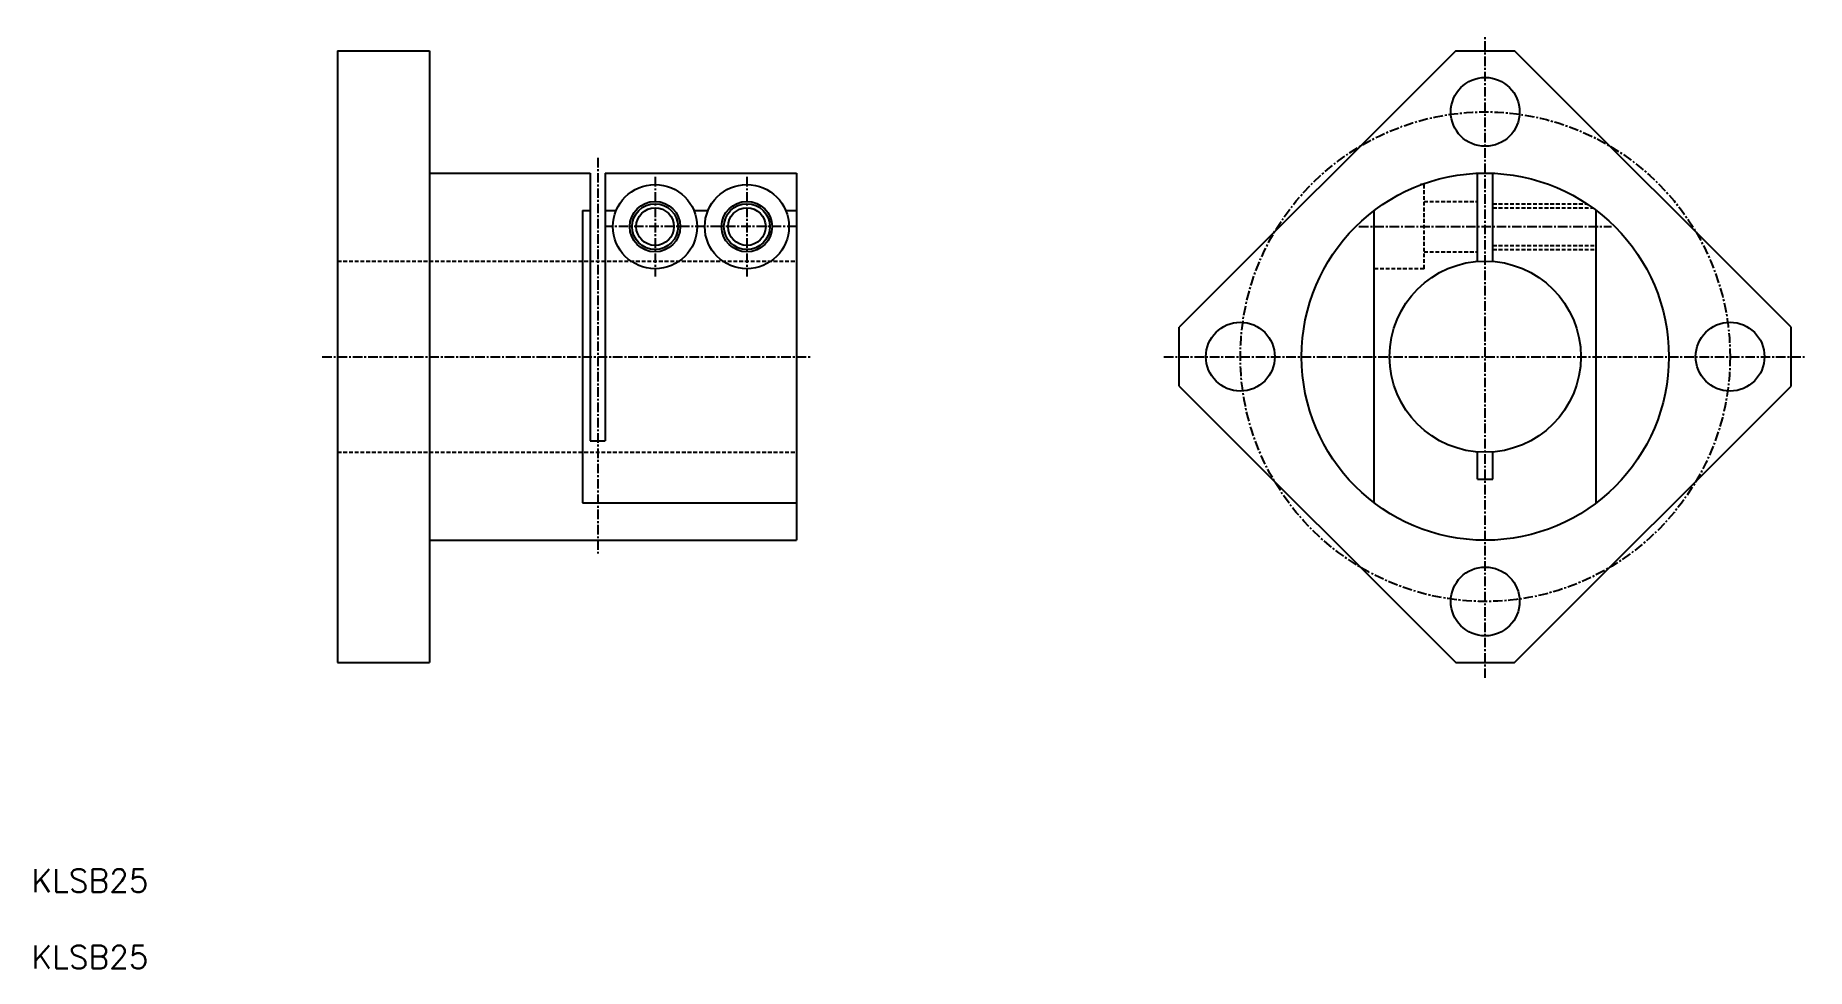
# Model space of a CAD drawing. Extents: x 11 to 242, y 10 to 132.
import ezdxf

# ---------------------------------------------------------------- set-up
doc = ezdxf.new("R2010")
doc.units = 0
doc.linetypes.add('CENTER', pattern=[2, 1.25, -0.25, 0.25, -0.25])
doc.linetypes.add('DASHED', pattern=[0.75, 0.5, -0.25])
doc.layers.get('0').update_dxf_attribs({"linetype": 'CONTINUOUS'})
doc.layers.add('CENTER', color=1, linetype='CENTER')
doc.styles.get("Standard").update_dxf_attribs({"font": 'txt.shx'})

msp = doc.modelspace()

# ---------------------------------------------------------------- linework, layer by layer
at = {"color": 7, "linetype": 'CONTINUOUS'}
for p, q in [((50, 130), (62, 130)), ((50, 130), (50, 50)), ((62, 130), (62, 50)), ((196.16, 130), (203.84, 130)), ((62, 114), (83, 114)), ((83, 114), (83, 79)), ((85, 114), (85, 79)), ((85, 114), (110, 114)), ((110, 114), (110, 66)), ((199, 102.46), (199, 113.98)), ((201, 102.46), (201, 113.98)), ((82, 109.12), (83, 109.12)), ((82, 109.12), (82, 70.88)), ((85, 109.12), (86.43, 109.12)), ((96.57, 109.12), (98.43, 109.12)), ((108.57, 109.12), (110, 109.12)), ((185.5, 70.88), (185.5, 109.12)), ((214.5, 70.88), (214.5, 109.12)), ((160, 86.16), (160, 93.84)), ((240, 86.16), (240, 93.84)), ((83, 79), (85, 79)), ((199, 74), (199, 77.54)), ((201, 74), (201, 77.54)), ((199, 74), (201, 74)), ((82, 70.88), (110, 70.88)), ((62, 66), (110, 66)), ((50, 50), (62, 50)), ((196.16, 50), (203.84, 50))]:
    msp.add_line(p, q, dxfattribs=at)
at = {"color": 3, "linetype": 'DASHED'}
for p, q in [((192, 112.5), (191.54, 112.5)), ((192, 101.5), (192, 112.5)), ((192, 110.3), (199, 110.3)), ((201, 110), (213.27, 110)), ((201, 109.46), (214.05, 109.46)), ((201, 104.54), (214.5, 104.54)), ((50, 102.5), (110, 102.5)), ((192, 103.7), (199, 103.7)), ((201, 104), (214.5, 104)), ((192, 101.5), (185.5, 101.5)), ((50, 77.5), (110, 77.5))]:
    msp.add_line(p, q, dxfattribs=at)
at = {"color": 7, "linetype": 'CONTINUOUS'}
for points in [[(196.16, 130), (160, 93.84)], [(240, 93.84), (203.84, 130)], [(160, 86.16), (196.16, 50)], [(203.84, 50), (240, 86.16)]]:
    msp.add_lwpolyline(points, dxfattribs=at)
for centre, radius in [((200, 122), 4.5), ((200, 90), 24), ((91.5, 107), 5.5), ((103.5, 107), 5.5), ((91.5, 107), 3.3), ((91.5, 107), 2.46), ((103.5, 107), 3.3), ((103.5, 107), 2.46), ((200, 90), 12.5), ((168, 90), 4.5), ((232, 90), 4.5), ((200, 58), 4.5)]:
    msp.add_circle(centre, radius, dxfattribs=at)
at = {"color": 3, "linetype": 'CONTINUOUS'}
for centre in [(91.5, 107), (103.5, 107)]:
    msp.add_circle(centre, 3, dxfattribs=at)
at = {"layer": 'CENTER', "color": 1, "linetype": 'CENTER'}
for p, q in [((200, 48), (200, 132)), ((84, 116), (84, 64)), ((91.5, 113.5), (91.5, 100.5)), ((103.5, 113.5), (103.5, 100.5)), ((110, 107), (85, 107)), ((183.5, 107), (216.5, 107)), ((48, 90), (112, 90)), ((158, 90), (242, 90))]:
    msp.add_line(p, q, dxfattribs=at)
msp.add_circle((200, 90), 32, dxfattribs=at)

# ---------------------------------------------------------------- texts
at = {"color": 7, "linetype": 'CONTINUOUS'}
for p in [(10, 20), (10, 10)]:
    msp.add_text('KLSB25', height=3, dxfattribs=at).set_placement(p)

doc.saveas('drawing.dxf')
